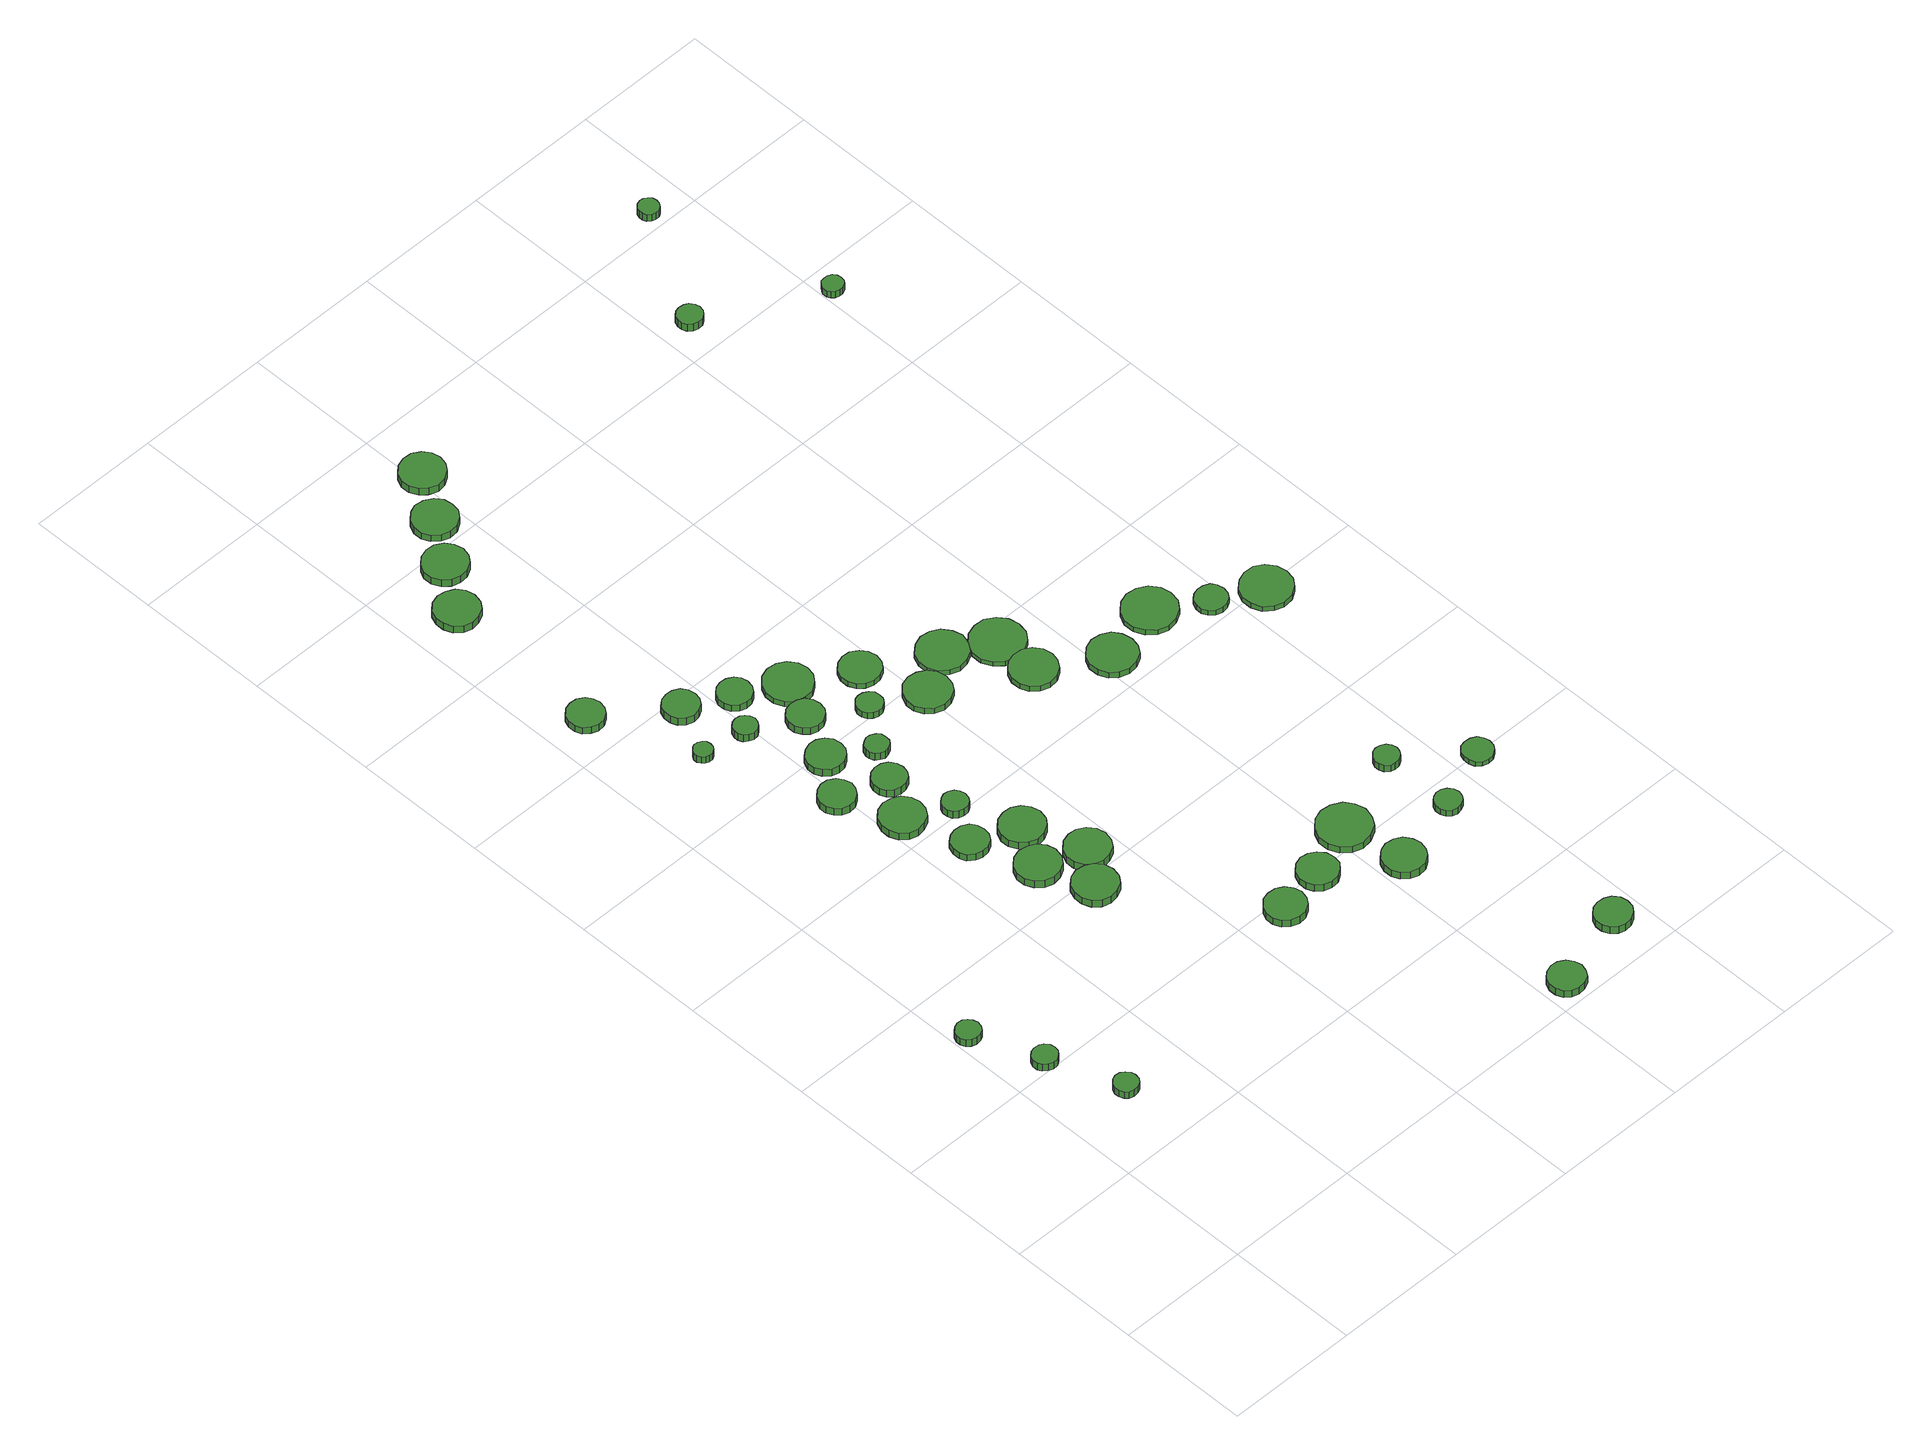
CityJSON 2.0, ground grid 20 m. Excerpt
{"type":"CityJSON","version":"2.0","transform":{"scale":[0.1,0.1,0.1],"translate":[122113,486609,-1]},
"CityObjects":{
"tree1":{"type":"SolitaryVegetationObject","attributes":{"function":"something"},"geometry":[{"type":"MultiSurface","lod":"1","boundaries":[[[0,1,2,3,4,5,6,7,8,9,10,11,12,13,14]],[[15,16,17,18,19,20,21,22,23,24,25,26,27,28,29]],[[0,29,28,1]],[[1,28,27,2]],[[2,27,26,3]],[[3,26,25,4]],[[4,25,24,5]],[[5,24,23,6]],[[6,23,22,7]],[[7,22,21,8]],[[8,21,20,9]],[[9,20,19,10]],[[10,19,18,11]],[[11,18,17,12]],[[12,17,16,13]],[[13,16,15,14]],[[14,15,29,0]]]}]},
"tree2":{"type":"SolitaryVegetationObject","attributes":{"function":"something"},"geometry":[{"type":"MultiSurface","lod":"1","boundaries":[[[30,31,32,33,34,35,36,37,38,39,40,41,42,43,44]],[[45,46,47,48,49,50,51,52,53,54,55,56,57,58,59]],[[30,59,58,31]],[[31,58,57,32]],[[32,57,56,33]],[[33,56,55,34]],[[34,55,54,35]],[[35,54,53,36]],[[36,53,52,37]],[[37,52,51,38]],[[38,51,50,39]],[[39,50,49,40]],[[40,49,48,41]],[[41,48,47,42]],[[42,47,46,43]],[[43,46,45,44]],[[44,45,59,30]]]}]},
"tree3":{"type":"SolitaryVegetationObject","attributes":{"function":"something"},"geometry":[{"type":"MultiSurface","lod":"1","boundaries":[[[60,61,62,63,64,65,66,67,68,69,70,71,72,73,74]],[[75,76,77,78,79,80,81,82,83,84,85,86,87,88,89]],[[60,89,88,61]],[[61,88,87,62]],[[62,87,86,63]],[[63,86,85,64]],[[64,85,84,65]],[[65,84,83,66]],[[66,83,82,67]],[[67,82,81,68]],[[68,81,80,69]],[[69,80,79,70]],[[70,79,78,71]],[[71,78,77,72]],[[72,77,76,73]],[[73,76,75,74]],[[74,75,89,60]]]}]},
"tree4":{"type":"SolitaryVegetationObject","attributes":{"function":"something"},"geometry":[{"type":"MultiSurface","lod":"1","boundaries":[[[90,91,92,93,94,95,96,97,98,99,100,101,102,103,104]],[[105,106,107,108,109,110,111,112,113,114,115,116,117,118,119]],[[90,119,118,91]],[[91,118,117,92]],[[92,117,116,93]],[[93,116,115,94]],[[94,115,114,95]],[[95,114,113,96]],[[96,113,112,97]],[[97,112,111,98]],[[98,111,110,99]],[[99,110,109,100]],[[100,109,108,101]],[[101,108,107,102]],[[102,107,106,103]],[[103,106,105,104]],[[104,105,119,90]]]}]},
"tree5":{"type":"SolitaryVegetationObject","attributes":{"function":"something"},"geometry":[{"type":"MultiSurface","lod":"1","boundaries":[[[120,121,122,123,124,125,126,127,128,129,130,131,132,133,134]],[[135,136,137,138,139,140,141,142,143,144,145,146,147,148,149]],[[120,149,148,121]],[[121,148,147,122]],[[122,147,146,123]],[[123,146,145,124]],[[124,145,144,125]],[[125,144,143,126]],[[126,143,142,127]],[[127,142,141,128]],[[128,141,140,129]],[[129,140,139,130]],[[130,139,138,131]],[[131,138,137,132]],[[132,137,136,133]],[[133,136,135,134]],[[134,135,149,120]]]}]},
"tree6":{"type":"SolitaryVegetationObject","attributes":{"function":"something"},"geometry":[{"type":"MultiSurface","lod":"1","boundaries":[[[150,151,152,153,154,155,156,157,158,159,160,161,162,163,164]],[[165,166,167,168,169,170,171,172,173,174,175,176,177,178,179]],[[150,179,178,151]],[[151,178,177,152]],[[152,177,176,153]],[[153,176,175,154]],[[154,175,174,155]],[[155,174,173,156]],[[156,173,172,157]],[[157,172,171,158]],[[158,171,170,159]],[[159,170,169,160]],[[160,169,168,161]],[[161,168,167,162]],[[162,167,166,163]],[[163,166,165,164]],[[164,165,179,150]]]}]},
"tree7":{"type":"SolitaryVegetationObject","attributes":{"function":"something"},"geometry":[{"type":"MultiSurface","lod":"1","boundaries":[[[180,181,182,183,184,185,186,187,188,189,190,191,192,193,194]],[[195,196,197,198,199,200,201,202,203,204,205,206,207,208,209]],[[180,209,208,181]],[[181,208,207,182]],[[182,207,206,183]],[[183,206,205,184]],[[184,205,204,185]],[[185,204,203,186]],[[186,203,202,187]],[[187,202,201,188]],[[188,201,200,189]],[[189,200,199,190]],[[190,199,198,191]],[[191,198,197,192]],[[192,197,196,193]],[[193,196,195,194]],[[194,195,209,180]]]}]},
"tree8":{"type":"SolitaryVegetationObject","attributes":{"function":"something"},"geometry":[{"type":"MultiSurface","lod":"1","boundaries":[[[210,211,212,213,214,215,216,217,218,219,220,221,222,223,224]],[[225,226,227,228,229,230,231,232,233,234,235,236,237,238,239]],[[210,239,238,211]],[[211,238,237,212]],[[212,237,236,213]],[[213,236,235,214]],[[214,235,234,215]],[[215,234,233,216]],[[216,233,232,217]],[[217,232,231,218]],[[218,231,230,219]],[[219,230,229,220]],[[220,229,228,221]],[[221,228,227,222]],[[222,227,226,223]],[[223,226,225,224]],[[224,225,239,210]]]}]},
"tree9":{"type":"SolitaryVegetationObject","attributes":{"function":"something"},"geometry":[{"type":"MultiSurface","lod":"1","boundaries":[[[240,241,242,243,244,245,246,247,248,249,250,251,252,253,254]],[[255,256,257,258,259,260,261,262,263,264,265,266,267,268,269]],[[240,269,268,241]],[[241,268,267,242]],[[242,267,266,243]],[[243,266,265,244]],[[244,265,264,245]],[[245,264,263,246]],[[246,263,262,247]],[[247,262,261,248]],[[248,261,260,249]],[[249,260,259,250]],[[250,259,258,251]],[[251,258,257,252]],[[252,257,256,253]],[[253,256,255,254]],[[254,255,269,240]]]}]},
"tree10":{"type":"SolitaryVegetationObject","attributes":{"function":"something"},"geometry":[{"type":"MultiSurface","lod":"1","boundaries":[[[270,271,272,273,274,275,276,277,278,279,280,281,282,283,284]],[[285,286,287,288,289,290,291,292,293,294,295,296,297,298,299]],[[270,299,298,271]],[[271,298,297,272]],[[272,297,296,273]],[[273,296,295,274]],[[274,295,294,275]],[[275,294,293,276]],[[276,293,292,277]],[[277,292,291,278]],[[278,291,290,279]],[[279,290,289,280]],[[280,289,288,281]],[[281,288,287,282]],[[282,287,286,283]],[[283,286,285,284]],[[284,285,299,270]]]}]},
"tree11":{"type":"SolitaryVegetationObject","attributes":{"function":"something"},"geometry":[{"type":"MultiSurface","lod":"1","boundaries":[[[300,301,302,303,304,305,306,307,308,309,310,311,312,313,314]],[[315,316,317,318,319,320,321,322,323,324,325,326,327,328,329]],[[300,329,328,301]],[[301,328,327,302]],[[302,327,326,303]],[[303,326,325,304]],[[304,325,324,305]],[[305,324,323,306]],[[306,323,322,307]],[[307,322,321,308]],[[308,321,320,309]],[[309,320,319,310]],[[310,319,318,311]],[[311,318,317,312]],[[312,317,316,313]],[[313,316,315,314]],[[314,315,329,300]]]}]},
"tree12":{"type":"SolitaryVegetationObject","attributes":{"function":"something"},"geometry":[{"type":"MultiSurface","lod":"1","boundaries":[[[330,331,332,333,334,335,336,337,338,339,340,341,342,343,344]],[[345,346,347,348,349,350,351,352,353,354,355,356,357,358,359]],[[330,359,358,331]],[[331,358,357,332]],[[332,357,356,333]],[[333,356,355,334]],[[334,355,354,335]],[[335,354,353,336]],[[336,353,352,337]],[[337,352,351,338]],[[338,351,350,339]],[[339,350,349,340]],[[340,349,348,341]],[[341,348,347,342]],[[342,347,346,343]],[[343,346,345,344]],[[344,345,359,330]]]}]},
"tree13":{"type":"SolitaryVegetationObject","attributes":{"function":"something"},"geometry":[{"type":"MultiSurface","lod":"1","boundaries":[[[360,361,362,363,364,365,366,367,368,369,370,371,372,373,374]],[[375,376,377,378,379,380,381,382,383,384,385,386,387,388,389]],[[360,389,388,361]],[[361,388,387,362]],[[362,387,386,363]],[[363,386,385,364]],[[364,385,384,365]],[[365,384,383,366]],[[366,383,382,367]],[[367,382,381,368]],[[368,381,380,369]],[[369,380,379,370]],[[370,379,378,371]],[[371,378,377,372]],[[372,377,376,373]],[[373,376,375,374]],[[374,375,389,360]]]}]},
"tree14":{"type":"SolitaryVegetationObject","attributes":{"function":"something"},"geometry":[{"type":"MultiSurface","lod":"1","boundaries":[[[390,391,392,393,394,395,396,397,398,399,400,401,402,403,404]],[[405,406,407,408,409,410,411,412,413,414,415,416,417,418,419]],[[390,419,418,391]],[[391,418,417,392]],[[392,417,416,393]],[[393,416,415,394]],[[394,415,414,395]],[[395,414,413,396]],[[396,413,412,397]],[[397,412,411,398]],[[398,411,410,399]],[[399,410,409,400]],[[400,409,408,401]],[[401,408,407,402]],[[402,407,406,403]],[[403,406,405,404]],[[404,405,419,390]]]}]},
"tree15":{"type":"SolitaryVegetationObject","attributes":{"function":"something"},"geometry":[{"type":"MultiSurface","lod":"1","boundaries":[[[420,421,422,423,424,425,426,427,428,429,430,431,432,433,434]],[[435,436,437,438,439,440,441,442,443,444,445,446,447,448,449]],[[420,449,448,421]],[[421,448,447,422]],[[422,447,446,423]],[[423,446,445,424]],[[424,445,444,425]],[[425,444,443,426]],[[426,443,442,427]],[[427,442,441,428]],[[428,441,440,429]],[[429,440,439,430]],[[430,439,438,431]],[[431,438,437,432]],[[432,437,436,433]],[[433,436,435,434]],[[434,435,449,420]]]}]},
"tree16":{"type":"SolitaryVegetationObject","attributes":{"function":"something"},"geometry":[{"type":"MultiSurface","lod":"1","boundaries":[[[450,451,452,453,454,455,456,457,458,459,460,461,462,463,464]],[[465,466,467,468,469,470,471,472,473,474,475,476,477,478,479]],[[450,479,478,451]],[[451,478,477,452]],[[452,477,476,453]],[[453,476,475,454]],[[454,475,474,455]],[[455,474,473,456]],[[456,473,472,457]],[[457,472,471,458]],[[458,471,470,459]],[[459,470,469,460]],[[460,469,468,461]],[[461,468,467,462]],[[462,467,466,463]],[[463,466,465,464]],[[464,465,479,450]]]}]},
"tree17":{"type":"SolitaryVegetationObject","attributes":{"function":"something"},"geometry":[{"type":"MultiSurface","lod":"1","boundaries":[[[480,481,482,483,484,485,486,487,488,489,490,491,492,493,494]],[[495,496,497,498,499,500,501,502,503,504,505,506,507,508,509]],[[480,509,508,481]],[[481,508,507,482]],[[482,507,506,483]],[[483,506,505,484]],[[484,505,504,485]],[[485,504,503,486]],[[486,503,502,487]],[[487,502,501,488]],[[488,501,500,489]],[[489,500,499,490]],[[490,499,498,491]],[[491,498,497,492]],[[492,497,496,493]],[[493,496,495,494]],[[494,495,509,480]]]}]},
"tree18":{"type":"SolitaryVegetationObject","attributes":{"function":"something"},"geometry":[{"type":"MultiSurface","lod":"1","boundaries":[[[510,511,512,513,514,515,516,517,518,519,520,521,522,523,524]],[[525,526,527,528,529,530,531,532,533,534,535,536,537,538,539]],[[510,539,538,511]],[[511,538,537,512]],[[512,537,536,513]],[[513,536,535,514]],[[514,535,534,515]],[[515,534,533,516]],[[516,533,532,517]],[[517,532,531,518]],[[518,531,530,519]],[[519,530,529,520]],[[520,529,528,521]],[[521,528,527,522]],[[522,527,526,523]],[[523,526,525,524]],[[524,525,539,510]]]}]},
"tree19":{"type":"SolitaryVegetationObject","attributes":{"function":"something"},"geometry":[{"type":"MultiSurface","lod":"1","boundaries":[[[540,541,542,543,544,545,546,547,548,549,550,551,552,553,554]],[[555,556,557,558,559,560,561,562,563,564,565,566,567,568,569]],[[540,569,568,541]],[[541,568,567,542]],[[542,567,566,543]],[[543,566,565,544]],[[544,565,564,545]],[[545,564,563,546]],[[546,563,562,547]],[[547,562,561,548]],[[548,561,560,549]],[[549,560,559,550]],[[550,559,558,551]],[[551,558,557,552]],[[552,557,556,553]],[[553,556,555,554]],[[554,555,569,540]]]}]},
"tree20":{"type":"SolitaryVegetationObject","attributes":{"function":"something"},"geometry":[{"type":"MultiSurface","lod":"1","boundaries":[[[570,571,572,573,574,575,576,577,578,579,580,581,582,583,584]],[[585,586,587,588,589,590,591,592,593,594,595,596,597,598,599]],[[570,599,598,571]],[[571,598,597,572]],[[572,597,596,573]],[[573,596,595,574]],[[574,595,594,575]],[[575,594,593,576]],[[576,593,592,577]],[[577,592,591,578]],[[578,591,590,579]],[[579,590,589,580]],[[580,589,588,581]],[[581,588,587,582]],[[582,587,586,583]],[[583,586,585,584]],[[584,585,599,570]]]}]},
"tree21":{"type":"SolitaryVegetationObject","attributes":{"function":"something"},"geometry":[{"type":"MultiSurface","lod":"1","boundaries":[[[600,601,602,603,604,605,606,607,608,609,610,611,612,613,614]],[[615,616,617,618,619,620,621,622,623,624,625,626,627,628,629]],[[600,629,628,601]],[[601,628,627,602]],[[602,627,626,603]],[[603,626,625,604]],[[604,625,624,605]],[[605,624,623,606]],[[606,623,622,607]],[[607,622,621,608]],[[608,621,620,609]],[[609,620,619,610]],[[610,619,618,611]],[[611,618,617,612]],[[612,617,616,613]],[[613,616,615,614]],[[614,615,629,600]]]}]},
"tree22":{"type":"SolitaryVegetationObject","attributes":{"function":"something"},"geometry":[{"type":"MultiSurface","lod":"1","boundaries":[[[630,631,632,633,634,635,636,637,638,639,640,641,642,643,644]],[[645,646,647,648,649,650,651,652,653,654,655,656,657,658,659]],[[630,659,658,631]],[[631,658,657,632]],[[632,657,656,633]],[[633,656,655,634]],[[634,655,654,635]],[[635,654,653,636]],[[636,653,652,637]],[[637,652,651,638]],[[638,651,650,639]],[[639,650,649,640]],[[640,649,648,641]],[[641,648,647,642]],[[642,647,646,643]],[[643,646,645,644]],[[644,645,659,630]]]}]},
"tree23":{"type":"SolitaryVegetationObject","attributes":{"function":"something"},"geometry":[{"type":"MultiSurface","lod":"1","boundaries":[[[660,661,662,663,664,665,666,667,668,669,670,671,672,673,674]],[[675,676,677,678,679,680,681,682,683,684,685,686,687,688,689]],[[660,689,688,661]],[[661,688,687,662]],[[662,687,686,663]],[[663,686,685,664]],[[664,685,684,665]],[[665,684,683,666]],[[666,683,682,667]],[[667,682,681,668]],[[668,681,680,669]],[[669,680,679,670]],[[670,679,678,671]],[[671,678,677,672]],[[672,677,676,673]],[[673,676,675,674]],[[674,675,689,660]]]}]},
"tree24":{"type":"SolitaryVegetationObject","attributes":{"function":"something"},"geometry":[{"type":"MultiSurface","lod":"1","boundaries":[[[690,691,692,693,694,695,696,697,698,699,700,701,702,703,704]],[[705,706,707,708,709,710,711,712,713,714,715,716,717,718,719]],[[690,719,718,691]],[[691,718,717,692]],[[692,717,716,693]],[[693,716,715,694]],[[694,715,714,695]],[[695,714,713,696]],[[696,713,712,697]],[[697,712,711,698]],[[698,711,710,699]],[[699,710,709,700]],[[700,709,708,701]],[[701,708,707,702]],[[702,707,706,703]],[[703,706,705,704]],[[704,705,719,690]]]}]},
"tree25":{"type":"SolitaryVegetationObject","attributes":{"function":"something"},"geometry":[{"type":"MultiSurface","lod":"1","boundaries":[[[720,721,722,723,724,725,726,727,728,729,730,731,732,733,734]],[[735,736,737,738,739,740,741,742,743,744,745,746,747,748,749]],[[720,749,748,721]],[[721,748,747,722]],[[722,747,746,723]],[[723,746,745,724]],[[724,745,744,725]],[[725,744,743,726]],[[726,743,742,727]],[[727,742,741,728]],[[728,741,740,729]],[[729,740,739,730]],[[730,739,738,731]],[[731,738,737,732]],[[732,737,736,733]],[[733,736,735,734]],[[734,735,749,720]]]}]},
"tree26":{"type":"SolitaryVegetationObject","attributes":{"function":"something"},"geometry":[{"type":"MultiSurface","lod":"1","boundaries":[[[750,751,752,753,754,755,756,757,758,759,760,761,762,763,764]],[[765,766,767,768,769,770,771,772,773,774,775,776,777,778,779]],[[750,779,778,751]],[[751,778,777,752]],[[752,777,776,753]],[[753,776,775,754]],[[754,775,774,755]],[[755,774,773,756]],[[756,773,772,757]],[[757,772,771,758]],[[758,771,770,759]],[[759,770,769,760]],[[760,769,768,761]],[[761,768,767,762]],[[762,767,766,763]],[[763,766,765,764]],[[764,765,779,750]]]}]},
"tree27":{"type":"SolitaryVegetationObject","attributes":{"function":"something"},"geometry":[{"type":"MultiSurface","lod":"1","boundaries":[[[780,781,782,783,784,785,786,787,788,789,790,791,792,793,794]],[[795,796,797,798,799,800,801,802,803,804,805,806,807,808,809]],[[780,809,808,781]],[[781,808,807,782]],[[782,807,806,783]],[[783,806,805,784]],[[784,805,804,785]],[[785,804,803,786]],[[786,803,802,787]],[[787,802,801,788]],[[788,801,800,789]],[[789,800,799,790]],[[790,799,798,791]],[[791,798,797,792]],[[792,797,796,793]],[[793,796,795,794]],[[794,795,809,780]]]}]},
"tree28":{"type":"SolitaryVegetationObject","attributes":{"function":"something"},"geometry":[{"type":"MultiSurface","lod":"1","boundaries":[[[810,811,812,813,814,815,816,817,818,819,820,821,822,823,824]],[[825,826,827,828,829,830,831,832,833,834,835,836,837,838,839]],[[810,839,838,811]],[[811,838,837,812]],[[812,837,836,813]],[[813,836,835,814]],[[814,835,834,815]],[[815,834,833,816]],[[816,833,832,817]],[[817,832,831,818]],[[818,831,830,819]],[[819,830,829,820]],[[820,829,828,821]],[[821,828,827,822]],[[822,827,826,823]],[[823,826,825,824]],[[824,825,839,810]]]}]},
"tree29":{"type":"SolitaryVegetationObject","attributes":{"function":"something"},"geometry":[{"type":"MultiSurface","lod":"1","boundaries":[[[840,841,842,843,844,845,846,847,848,849,850,851,852,853,854]],[[855,856,857,858,859,860,861,862,863,864,865,866,867,868,869]],[[840,869,868,841]],[[841,868,867,842]],[[842,867,866,843]],[[843,866,865,844]],[[844,865,864,845]],[[845,864,863,846]],[[846,863,862,847]],[[847,862,861,848]],[[848,861,860,849]],[[849,860,859,850]],[[850,859,858,851]],[[851,858,857,852]],[[852,857,856,853]],[[853,856,855,854]],[[854,855,869,840]]]}]},
"tree30":{"type":"SolitaryVegetationObject","attributes":{"function":"something"},"geometry":[{"type":"MultiSurface","lod":"1","boundaries":[[[870,871,872,873,874,875,876,877,878,879,880,881,882,883,884]],[[885,886,887,888,889,890,891,892,893,894,895,896,897,898,899]],[[870,899,898,871]],[[871,898,897,872]],[[872,897,896,873]],[[873,896,895,874]],[[874,895,894,875]],[[875,894,893,876]],[[876,893,892,877]],[[877,892,891,878]],[[878,891,890,879]],[[879,890,889,880]],[[880,889,888,881]],[[881,888,887,882]],[[882,887,886,883]],[[883,886,885,884]],[[884,885,899,870]]]}]},
"tree31":{"type":"SolitaryVegetationObject","attributes":{"function":"something"},"geometry":[{"type":"MultiSurface","lod":"1","boundaries":[[[900,901,902,903,904,905,906,907,908,909,910,911,912,913,914]],[[915,916,917,918,919,920,921,922,923,924,925,926,927,928,929]],[[900,929,928,901]],[[901,928,927,902]],[[902,927,926,903]],[[903,926,925,904]],[[904,925,924,905]],[[905,924,923,906]],[[906,923,922,907]],[[907,922,921,908]],[[908,921,920,909]],[[909,920,919,910]],[[910,919,918,911]],[[911,918,917,912]],[[912,917,916,913]],[[913,916,915,914]],[[914,915,929,900]]]}]},
"tree32":{"type":"SolitaryVegetationObject","attributes":{"function":"something"},"geometry":[{"type":"MultiSurface","lod":"1","boundaries":[[[930,931,932,933,934,935,936,937,938,939,940,941,942,943,944]],[[945,946,947,948,949,950,951,952,953,954,955,956,957,958,959]],[[930,959,958,931]],[[931,958,957,932]],[[932,957,956,933]],[[933,956,955,934]],[[934,955,954,935]],[[935,954,953,936]],[[936,953,952,937]],[[937,952,951,938]],[[938,951,950,939]],[[939,950,949,940]],[[940,949,948,941]],[[941,948,947,942]],[[942,947,946,943]],[[943,946,945,944]],[[944,945,959,930]]]}]},
"tree33":{"type":"SolitaryVegetationObject","attributes":{"function":"something"},"geometry":[{"type":"MultiSurface","lod":"1","boundaries":[[[960,961,962,963,964,965,966,967,968,969,970,971,972,973,974]],[[975,976,977,978,979,980,981,982,983,984,985,986,987,988,989]],[[960,989,988,961]],[[961,988,987,962]],[[962,987,986,963]],[[963,986,985,964]],[[964,985,984,965]],[[965,984,983,966]],[[966,983,982,967]],[[967,982,981,968]],[[968,981,980,969]],[[969,980,979,970]],[[970,979,978,971]],[[971,978,977,972]],[[972,977,976,973]],[[973,976,975,974]],[[974,975,989,960]]]}]},
"tree34":{"type":"SolitaryVegetationObject","attributes":{"function":"something"},"geometry":[{"type":"MultiSurface","lod":"1","boundaries":[[[990,991,992,993,994,995,996,997,998,999,1000,1001,1002,1003,1004]],[[1005,1006,1007,1008,1009,1010,1011,1012,1013,1014,1015,1016,1017,1018,1019]],[[990,1019,1018,991]],[[991,1018,1017,992]],[[992,1017,1016,993]],[[993,1016,1015,994]],[[994,1015,1014,995]],[[995,1014,1013,996]],[[996,1013,1012,997]],[[997,1012,1011,998]],[[998,1011,1010,999]],[[999,1010,1009,1000]],[[1000,1009,1008,1001]],[[1001,1008,1007,1002]],[[1002,1007,1006,1003]],[[1003,1006,1005,1004]],[[1004,1005,1019,990]]]}]},
"tree35":{"type":"SolitaryVegetationObject","attributes":{"function":"something"},"geometry":[{"type":"MultiSurface","lod":"1","boundaries":[[[1020,1021,1022,1023,1024,1025,1026,1027,1028,1029,1030,1031,1032,1033,1034]],[[1035,1036,1037,1038,1039,1040,1041,1042,1043,1044,1045,1046,1047,1048,1049]],[[1020,1049,1048,1021]],[[1021,1048,1047,1022]],[[1022,1047,1046,1023]],[[1023,1046,1045,1024]],[[1024,1045,1044,1025]],[[1025,1044,1043,1026]],[[1026,1043,1042,1027]],[[1027,1042,1041,1028]],[[1028,1041,1040,1029]],[[1029,1040,1039,1030]],[[1030,1039,1038,1031]],[[1031,1038,1037,1032]],[[1032,1037,1036,1033]],[[1033,1036,1035,1034]],[[1034,1035,1049,1020]]]}]},
"tree36":{"type":"SolitaryVegetationObject","attributes":{"function":"something"},"geometry":[{"type":"MultiSurface","lod":"1","boundaries":[[[1050,1051,1052,1053,1054,1055,1056,1057,1058,1059,1060,1061,1062,1063,1064]],[[1065,1066,1067,1068,1069,1070,1071,1072,1073,1074,1075,1076,1077,1078,1079]],[[1050,1079,1078,1051]],[[1051,1078,1077,1052]],[[1052,1077,1076,1053]],[[1053,1076,1075,1054]],[[1054,1075,1074,1055]],[[1055,1074,1073,1056]],[[1056,1073,1072,1057]],[[1057,1072,1071,1058]],[[1058,1071,1070,1059]],[[1059,1070,1069,1060]],[[1060,1069,1068,1061]],[[1061,1068,1067,1062]],[[1062,1067,1066,1063]],[[1063,1066,1065,1064]],[[1064,1065,1079,1050]]]}]},
"tree37":{"type":"SolitaryVegetationObject","attributes":{"function":"something"},"geometry":[{"type":"MultiSurface","lod":"1","boundaries":[[[1080,1081,1082,1083,1084,1085,1086,1087,1088,1089,1090,1091,1092,1093,1094]],[[1095,1096,1097,1098,1099,1100,1101,1102,1103,1104,1105,1106,1107,1108,1109]],[[1080,1109,1108,1081]],[[1081,1108,1107,1082]],[[1082,1107,1106,1083]],[[1083,1106,1105,1084]],[[1084,1105,1104,1085]],[[1085,1104,1103,1086]],[[1086,1103,1102,1087]],[[1087,1102,1101,1088]],[[1088,1101,1100,1089]],[[1089,1100,1099,1090]],[[1090,1099,1098,1091]],[[1091,1098,1097,1092]],[[1092,1097,1096,1093]],[[1093,1096,1095,1094]],[[1094,1095,1109,1080]]]}]},
"tree38":{"type":"SolitaryVegetationObject","attributes":{"function":"something"},"geometry":[{"type":"MultiSurface","lod":"1","boundaries":[[[1110,1111,1112,1113,1114,1115,1116,1117,1118,1119,1120,1121,1122,1123,1124]],[[1125,1126,1127,1128,1129,1130,1131,1132,1133,1134,1135,1136,1137,1138,1139]],[[1110,1139,1138,1111]],[[1111,1138,1137,1112]],[[1112,1137,1136,1113]],[[1113,1136,1135,1114]],[[1114,1135,1134,1115]],[[1115,1134,1133,1116]],[[1116,1133,1132,1117]],[[1117,1132,1131,1118]],[[1118,1131,1130,1119]],[[1119,1130,1129,1120]],[[1120,1129,1128,1121]],[[1121,1128,1127,1122]],[[1122,1127,1126,1123]],[[1123,1126,1125,1124]],[[1124,1125,1139,1110]]]}]},
"tree39":{"type":"SolitaryVegetationObject","attributes":{"function":"something"},"geometry":[{"type":"MultiSurface","lod":"1","boundaries":[[[1140,1141,1142,1143,1144,1145,1146,1147,1148,1149,1150,1151,1152,1153,1154]],[[1155,1156,1157,1158,1159,1160,1161,1162,1163,1164,1165,1166,1167,1168,1169]],[[1140,1169,1168,1141]],[[1141,1168,1167,1142]],[[1142,1167,1166,1143]],[[1143,1166,1165,1144]],[[1144,1165,1164,1145]],[[1145,1164,1163,1146]],[[1146,1163,1162,1147]],[[1147,1162,1161,1148]],[[1148,1161,1160,1149]],[[1149,1160,1159,1150]],[[1150,1159,1158,1151]],[[1151,1158,1157,1152]],[[1152,1157,1156,1153]],[[1153,1156,1155,1154]],[[1154,1155,1169,1140]]]}]},
"tree40":{"type":"SolitaryVegetationObject","attributes":{"function":"something"},"geometry":[{"type":"MultiSurface","lod":"1","boundaries":[[[1170,1171,1172,1173,1174,1175,1176,1177,1178,1179,1180,1181,1182,1183,1184]],[[1185,1186,1187,1188,1189,1190,1191,1192,1193,1194,1195,1196,1197,1198,1199]],[[1170,1199,1198,1171]],[[1171,1198,1197,1172]],[[1172,1197,1196,1173]],[[1173,1196,1195,1174]],[[1174,1195,1194,1175]],[[1175,1194,1193,1176]],[[1176,1193,1192,1177]],[[1177,1192,1191,1178]],[[1178,1191,1190,1179]],[[1179,1190,1189,1180]],[[1180,1189,1188,1181]],[[1181,1188,1187,1182]],[[1182,1187,1186,1183]],[[1183,1186,1185,1184]],[[1184,1185,1199,1170]]]}]},
"tree41":{"type":"SolitaryVegetationObject","attributes":{"function":"something"},"geometry":[{"type":"MultiSurface","lod":"1","boundaries":[[[1200,1201,1202,1203,1204,1205,1206,1207,1208,1209,1210,1211,1212,1213,1214]],[[1215,1216,1217,1218,1219,1220,1221,1222,1223,1224,1225,1226,1227,1228,1229]],[[1200,1229,1228,1201]],[[1201,1228,1227,1202]],[[1202,1227,1226,1203]],[[1203,1226,1225,1204]],[[1204,1225,1224,1205]],[[1205,1224,1223,1206]],[[1206,1223,1222,1207]],[[1207,1222,1221,1208]],[[1208,1221,1220,1209]],[[1209,1220,1219,1210]],[[1210,1219,1218,1211]],[[1211,1218,1217,1212]],[[1212,1217,1216,1213]],[[1213,1216,1215,1214]],[[1214,1215,1229,1200]]]}]},
"tree42":{"type":"SolitaryVegetationObject","attributes":{"function":"something"},"geometry":[{"type":"MultiSurface","lod":"1","boundaries":[[[1230,1231,1232,1233,1234,1235,1236,1237,1238,1239,1240,1241,1242,1243,1244]],[[1245,1246,1247,1248,1249,1250,1251,1252,1253,1254,1255,1256,1257,1258,1259]],[[1230,1259,1258,1231]],[[1231,1258,1257,1232]],[[1232,1257,1256,1233]],[[1233,1256,1255,1234]],[[1234,1255,1254,1235]],[[1235,1254,1253,1236]],[[1236,1253,1252,1237]],[[1237,1252,1251,1238]],[[1238,1251,1250,1239]],[[1239,1250,1249,1240]],[[1240,1249,1248,1241]],[[1241,1248,1247,1242]],[[1242,1247,1246,1243]],[[1243,1246,1245,1244]],[[1244,1245,1259,1230]]]}]},
"tree43":{"type":"SolitaryVegetationObject","attributes":{"function":"something"},"geometry":[{"type":"MultiSurface","lod":"1","boundaries":[[[1260,1261,1262,1263,1264,1265,1266,1267,1268,1269,1270,1271,1272,1273,1274]],[[1275,1276,1277,1278,1279,1280,1281,1282,1283,1284,1285,1286,1287,1288,1289]],[[1260,1289,1288,1261]],[[1261,1288,1287,1262]],[[1262,1287,1286,1263]],[[1263,1286,1285,1264]],[[1264,1285,1284,1265]],[[1265,1284,1283,1266]],[[1266,1283,1282,1267]],[[1267,1282,1281,1268]],[[1268,1281,1280,1269]],[[1269,1280,1279,1270]],[[1270,1279,1278,1271]],[[1271,1278,1277,1272]],[[1272,1277,1276,1273]],[[1273,1276,1275,1274]],[[1274,1275,1289,1260]]]}]},
"tree44":{"type":"SolitaryVegetationObject","attributes":{"function":"something"},"geometry":[{"type":"MultiSurface","lod":"1","boundaries":[[[1290,1291,1292,1293,1294,1295,1296,1297,1298,1299,1300,1301,1302,1303,1304]],[[1305,1306,1307,1308,1309,1310,1311,1312,1313,1314,1315,1316,1317,1318,1319]],[[1290,1319,1318,1291]],[[1291,1318,1317,1292]],[[1292,1317,1316,1293]],[[1293,1316,1315,1294]],[[1294,1315,1314,1295]],[[1295,1314,1313,1296]],[[1296,1313,1312,1297]],[[1297,1312,1311,1298]],[[1298,1311,1310,1299]],[[1299,1310,1309,1300]],[[1300,1309,1308,1301]],[[1301,1308,1307,1302]],[[1302,1307,1306,1303]],[[1303,1306,1305,1304]],[[1304,1305,1319,1290]]]}]},
"tree45":{"type":"SolitaryVegetationObject","attributes":{"function":"something"},"geometry":[{"type":"MultiSurface","lod":"1","boundaries":[[[1320,1321,1322,1323,1324,1325,1326,1327,1328,1329,1330,1331,1332,1333,1334]],[[1335,1336,1337,1338,1339,1340,1341,1342,1343,1344,1345,1346,1347,1348,1349]],[[1320,1349,1348,1321]],[[1321,1348,1347,1322]],[[1322,1347,1346,1323]],[[1323,1346,1345,1324]],[[1324,1345,1344,1325]],[[1325,1344,1343,1326]],[[1326,1343,1342,1327]],[[1327,1342,1341,1328]],[[1328,1341,1340,1329]],[[1329,1340,1339,1330]],[[1330,1339,1338,1331]],[[1331,1338,1337,1332]],[[1332,1337,1336,1333]],[[1333,1336,1335,1334]],[[1334,1335,1349,1320]]]}]},
"tree46":{"type":"SolitaryVegetationObject","attributes":{"function":"something"},"geometry":[{"type":"MultiSurface","lod":"1","boundaries":[[[1350,1351,1352,1353,1354,1355,1356,1357,1358,1359,1360,1361,1362,1363,1364]],[[1365,1366,1367,1368,1369,1370,1371,1372,1373,1374,1375,1376,1377,1378,1379]],[[1350,1379,1378,1351]],[[1351,1378,1377,1352]],[[1352,1377,1376,1353]],[[1353,1376,1375,1354]],[[1354,1375,1374,1355]],[[1355,1374,1373,1356]],[[1356,1373,1372,1357]],[[1357,1372,1371,1358]],[[1358,1371,1370,1359]],[[1359,1370,1369,1360]],[[1360,1369,1368,1361]],[[1361,1368,1367,1362]],[[1362,1367,1366,1363]],[[1363,1366,1365,1364]],[[1364,1365,1379,1350]]]}]},
"tree47":{"type":"SolitaryVegetationObject","attributes":{"function":"something"},"geometry":[{"type":"MultiSurface","lod":"1","boundaries":[[[1380,1381,1382,1383,1384,1385,1386,1387,1388,1389,1390,1391,1392,1393,1394]],[[1395,1396,1397,1398,1399,1400,1401,1402,1403,1404,1405,1406,1407,1408,1409]],[[1380,1409,1408,1381]],[[1381,1408,1407,1382]],[[1382,1407,1406,1383]],[[1383,1406,1405,1384]],[[1384,1405,1404,1385]],[[1385,1404,1403,1386]],[[1386,1403,1402,1387]],[[1387,1402,1401,1388]],[[1388,1401,1400,1389]],[[1389,1400,1399,1390]],[[1390,1399,1398,1391]],[[1391,1398,1397,1392]],[[1392,1397,1396,1393]],[[1393,1396,1395,1394]],[[1394,1395,1409,1380]]]}]}
},
"vertices":[
[36,513,26],[34,520,26],[30,526,26],[24,530,26],[16,531,26],[9,528,26],[3,523,26],[0,517,26],[0,509,26],[3,502,26],[9,497,26],[16,495,26],[24,496,26],[30,499,26],[34,505,26],[34,505,13],[30,499,13],[24,496,13],[16,495,13],[9,497,13],[3,502,13],[0,509,13],[0,517,13],[3,523,13],[9,528,13],[16,531,13],[24,530,13],[30,526,13],[34,520,13],[36,513,13],
[74,410,29],[73,417,29],[68,424,29],[62,427,29],[54,428,29],[47,426,29],[41,421,29],[38,414,29],[38,406,29],[41,400,29],[47,395,29],[54,392,29],[62,393,29],[68,397,29],[73,403,29],[73,403,16],[68,397,16],[62,393,16],[54,392,16],[47,395,16],[41,400,16],[38,406,16],[38,414,16],[41,421,16],[47,426,16],[54,428,16],[62,427,16],[68,424,16],[73,417,16],[74,410,16],
[112,300,32],[111,307,32],[106,313,32],[100,317,32],[92,318,32],[85,315,32],[80,310,32],[77,303,32],[77,296,32],[80,289,32],[85,284,32],[92,282,32],[100,283,32],[106,286,32],[111,292,32],[111,292,20],[106,286,20],[100,283,20],[92,282,20],[85,284,20],[80,289,20],[77,296,20],[77,303,20],[80,310,20],[85,315,20],[92,318,20],[100,317,20],[106,313,20],[111,307,20],[112,300,20],
[83,1254,27],[81,1264,27],[75,1273,27],[65,1279,27],[54,1280,27],[44,1277,27],[35,1269,27],[31,1259,27],[31,1248,27],[35,1238,27],[44,1231,27],[54,1227,27],[65,1228,27],[75,1234,27],[81,1243,27],[81,1243,15],[75,1234,15],[65,1228,15],[54,1227,15],[44,1231,15],[35,1238,15],[31,1248,15],[31,1259,15],[35,1269,15],[44,1277,15],[54,1280,15],[65,1279,15],[75,1273,15],[81,1264,15],[83,1254,15],
[134,1102,26],[133,1108,26],[129,1112,26],[124,1115,26],[118,1116,26],[113,1114,26],[109,1110,26],[106,1105,26],[106,1099,26],[109,1094,26],[113,1090,26],[118,1088,26],[124,1088,26],[129,1091,26],[133,1096,26],[133,1096,14],[129,1091,14],[124,1088,14],[118,1088,14],[113,1090,14],[109,1094,14],[106,1099,14],[106,1105,14],[109,1110,14],[113,1114,14],[118,1116,14],[124,1115,14],[129,1112,14],[133,1108,14],[134,1102,14],
[215,924,26],[212,935,26],[206,944,26],[196,950,26],[185,951,26],[175,947,26],[167,940,26],[162,930,26],[162,919,26],[167,909,26],[175,901,26],[185,898,26],[196,899,26],[206,905,26],[212,914,26],[212,914,13],[206,905,13],[196,899,13],[185,898,13],[175,901,13],[167,909,13],[162,919,13],[162,930,13],[167,940,13],[175,947,13],[185,951,13],[196,950,13],[206,944,13],[212,935,13],[215,924,13],
[255,839,26],[252,852,26],[244,863,26],[232,869,26],[219,871,26],[206,867,26],[196,858,26],[191,845,26],[191,832,26],[196,819,26],[206,810,26],[219,806,26],[232,808,26],[244,814,26],[252,825,26],[252,825,13],[244,814,13],[232,808,13],[219,806,13],[206,810,13],[196,819,13],[191,832,13],[191,845,13],[196,858,13],[206,867,13],[219,871,13],[232,869,13],[244,863,13],[252,852,13],[255,839,13],
[280,746,26],[278,757,26],[272,766,26],[262,771,26],[251,772,26],[241,769,26],[232,762,26],[228,751,26],[228,740,26],[232,730,26],[241,723,26],[251,720,26],[262,721,26],[272,726,26],[278,735,26],[278,735,14],[272,726,14],[262,721,14],[251,720,14],[241,723,14],[232,730,14],[228,740,14],[228,751,14],[232,762,14],[241,769,14],[251,772,14],[262,771,14],[272,766,14],[278,757,14],[280,746,14],
[320,655,27],[317,668,27],[309,679,27],[297,685,27],[284,687,27],[271,683,27],[261,674,27],[255,661,27],[255,648,27],[261,635,27],[271,626,27],[284,622,27],[297,624,27],[309,630,27],[317,641,27],[317,641,14],[309,630,14],[297,624,14],[284,622,14],[271,626,14],[261,635,14],[255,648,14],[255,661,14],[261,674,14],[271,683,14],[284,687,14],[297,685,14],[309,679,14],[317,668,14],[320,655,14],
[348,578,28],[345,591,28],[337,602,28],[325,608,28],[312,610,28],[299,606,28],[289,597,28],[284,584,28],[284,571,28],[289,558,28],[299,549,28],[312,545,28],[325,547,28],[337,553,28],[345,564,28],[345,564,15],[337,553,15],[325,547,15],[312,545,15],[299,549,15],[289,558,15],[284,571,15],[284,584,15],[289,597,15],[299,606,15],[312,610,15],[325,608,15],[337,602,15],[345,591,15],[348,578,15],
[183,1179,24],[181,1190,24],[175,1199,24],[165,1204,24],[155,1205,24],[144,1202,24],[136,1195,24],[132,1185,24],[132,1174,24],[136,1164,24],[144,1157,24],[155,1153,24],[165,1155,24],[175,1160,24],[181,1169,24],[181,1169,11],[175,1160,11],[165,1155,11],[155,1153,11],[144,1157,11],[136,1164,11],[132,1174,11],[132,1185,11],[136,1195,11],[144,1202,11],[155,1205,11],[165,1204,11],[175,1199,11],[181,1190,11],[183,1179,11],
[207,1094,25],[205,1101,25],[201,1106,25],[195,1110,25],[188,1111,25],[181,1109,25],[175,1104,25],[172,1097,25],[172,1090,25],[175,1083,25],[181,1079,25],[188,1076,25],[195,1077,25],[201,1081,25],[205,1087,25],[205,1087,12],[201,1081,12],[195,1077,12],[188,1076,12],[181,1079,12],[175,1083,12],[172,1090,12],[172,1097,12],[175,1104,12],[181,1109,12],[188,1111,12],[195,1110,12],[201,1106,12],[205,1101,12],[207,1094,12],
[100,1501,28],[97,1514,28],[89,1525,28],[77,1531,28],[64,1533,28],[51,1529,28],[41,1520,28],[36,1507,28],[36,1494,28],[41,1481,28],[51,1472,28],[64,1468,28],[77,1470,28],[89,1476,28],[97,1487,28],[97,1487,15],[89,1476,15],[77,1470,15],[64,1468,15],[51,1472,15],[41,1481,15],[36,1494,15],[36,1507,15],[41,1520,15],[51,1529,15],[64,1533,15],[77,1531,15],[89,1525,15],[97,1514,15],[100,1501,15],
[255,984,25],[253,996,25],[246,1005,25],[236,1011,25],[225,1012,25],[214,1008,25],[205,1001,25],[200,990,25],[200,979,25],[205,968,25],[214,960,25],[225,957,25],[236,958,25],[246,964,25],[253,973,25],[253,973,12],[246,964,12],[236,958,12],[225,957,12],[214,960,12],[205,968,12],[200,979,12],[200,990,12],[205,1001,12],[214,1008,12],[225,1012,12],[236,1011,12],[246,1005,12],[253,996,12],[255,984,12],
[283,898,25],[281,908,25],[275,917,25],[266,922,25],[256,923,25],[246,920,25],[238,913,25],[234,904,25],[234,893,25],[238,884,25],[246,877,25],[256,874,25],[266,875,25],[275,880,25],[281,888,25],[281,888,12],[275,880,12],[266,875,12],[256,874,12],[246,877,12],[238,884,12],[234,893,12],[234,904,12],[238,913,12],[246,920,12],[256,923,12],[266,922,12],[275,917,12],[281,908,12],[283,898,12],
[307,808,25],[305,816,25],[301,822,25],[294,826,25],[286,827,25],[279,824,25],[273,819,25],[270,812,25],[270,804,25],[273,797,25],[279,792,25],[286,790,25],[294,790,25],[301,794,25],[305,800,25],[305,800,12],[301,794,12],[294,790,12],[286,790,12],[279,792,12],[273,797,12],[270,804,12],[270,812,12],[273,819,12],[279,824,12],[286,827,12],[294,826,12],[301,822,12],[305,816,12],[307,808,12],
[354,718,25],[351,731,25],[343,742,25],[331,749,25],[318,750,25],[305,746,25],[295,737,25],[289,724,25],[289,711,25],[295,699,25],[305,690,25],[318,685,25],[331,687,25],[343,694,25],[351,704,25],[351,704,12],[343,694,12],[331,687,12],[318,685,12],[305,690,12],[295,699,12],[289,711,12],[289,724,12],[295,737,12],[305,746,12],[318,750,12],[331,749,12],[343,742,12],[351,731,12],[354,718,12],
[386,630,27],[383,643,27],[375,654,27],[363,661,27],[350,662,27],[337,658,27],[327,649,27],[321,636,27],[321,623,27],[327,610,27],[337,601,27],[350,597,27],[363,599,27],[375,605,27],[383,616,27],[383,616,14],[375,605,14],[363,599,14],[350,597,14],[337,601,14],[327,610,14],[321,623,14],[321,636,14],[327,649,14],[337,658,14],[350,662,14],[363,661,14],[375,654,14],[383,643,14],[386,630,14],
[247,1147,23],[245,1157,23],[239,1165,23],[230,1170,23],[220,1171,23],[210,1168,23],[202,1161,23],[198,1152,23],[198,1142,23],[202,1132,23],[210,1125,23],[220,1122,23],[230,1123,23],[239,1128,23],[245,1137,23],[245,1137,11],[239,1128,11],[230,1123,11],[220,1122,11],[210,1125,11],[202,1132,11],[198,1142,11],[198,1152,11],[202,1161,11],[210,1168,11],[220,1171,11],[230,1170,11],[239,1165,11],[245,1157,11],[247,1147,11],
[304,950,25],[303,958,25],[299,963,25],[292,967,25],[285,968,25],[279,965,25],[273,961,25],[270,954,25],[270,947,25],[273,940,25],[279,936,25],[285,933,25],[292,934,25],[299,938,25],[303,943,25],[303,943,12],[299,938,12],[292,934,12],[285,933,12],[279,936,12],[273,940,12],[270,947,12],[270,954,12],[273,961,12],[279,965,12],[285,968,12],[292,967,12],[299,963,12],[303,958,12],[304,950,12],
[491,375,31],[488,387,31],[481,397,31],[470,403,31],[458,404,31],[446,401,31],[437,392,31],[432,381,31],[432,369,31],[437,358,31],[446,350,31],[458,346,31],[470,347,31],[481,353,31],[488,363,31],[488,363,18],[481,353,18],[470,347,18],[458,346,18],[446,350,18],[437,358,18],[432,369,18],[432,381,18],[437,392,18],[446,401,18],[458,404,18],[470,403,18],[481,397,18],[488,387,18],[491,375,18],
[286,1054,23],[284,1065,23],[278,1074,23],[268,1079,23],[257,1080,23],[247,1077,23],[239,1070,23],[234,1060,23],[234,1049,23],[239,1039,23],[247,1031,23],[257,1028,23],[268,1029,23],[278,1035,23],[284,1043,23],[284,1043,11],[278,1035,11],[268,1029,11],[257,1028,11],[247,1031,11],[239,1039,11],[234,1049,11],[234,1060,11],[239,1070,11],[247,1077,11],[257,1080,11],[268,1079,11],[278,1074,11],[284,1065,11],[286,1054,11],
[145,1567,30],[142,1580,30],[134,1591,30],[122,1598,30],[109,1599,30],[96,1595,30],[86,1586,30],[80,1574,30],[80,1560,30],[86,1548,30],[96,1539,30],[109,1535,30],[122,1536,30],[134,1543,30],[142,1554,30],[142,1554,17],[134,1543,17],[122,1536,17],[109,1535,17],[96,1539,17],[86,1548,17],[80,1560,17],[80,1574,17],[86,1586,17],[96,1595,17],[109,1599,17],[122,1598,17],[134,1591,17],[142,1580,17],[145,1567,17],
[320,1111,21],[317,1125,21],[308,1137,21],[296,1144,21],[281,1146,21],[267,1141,21],[257,1131,21],[251,1118,21],[251,1103,21],[257,1090,21],[267,1080,21],[281,1076,21],[296,1077,21],[308,1085,21],[317,1097,21],[317,1097,11],[308,1085,11],[296,1077,11],[281,1076,11],[267,1080,11],[257,1090,11],[251,1103,11],[251,1118,11],[257,1131,11],[267,1141,11],[281,1146,11],[296,1144,11],[308,1137,11],[317,1125,11],[320,1111,11],
[352,1010,22],[351,1018,22],[346,1024,22],[339,1028,22],[331,1029,22],[324,1027,22],[318,1021,22],[315,1014,22],[315,1006,22],[318,999,22],[324,994,22],[331,991,22],[339,992,22],[346,996,22],[351,1003,22],[351,1003,11],[346,996,11],[339,992,11],[331,991,11],[324,994,11],[318,999,11],[315,1006,11],[315,1014,11],[318,1021,11],[324,1027,11],[331,1029,11],[339,1028,11],[346,1024,11],[351,1018,11],[352,1010,11],
[659,30,29],[656,41,29],[650,50,29],[640,56,29],[629,57,29],[618,53,29],[610,46,29],[606,36,29],[606,25,29],[610,14,29],[618,7,29],[629,4,29],[640,5,29],[650,10,29],[656,19,29],[656,19,16],[650,10,16],[640,5,16],[629,4,16],[618,7,16],[610,14,16],[606,25,16],[606,36,16],[610,46,16],[618,53,16],[629,57,16],[640,56,16],[650,50,16],[656,41,16],[659,30,16],
[189,1631,31],[187,1644,31],[179,1655,31],[167,1662,31],[153,1664,31],[141,1659,31],[131,1650,31],[125,1638,31],[125,1624,31],[131,1612,31],[141,1603,31],[153,1599,31],[167,1600,31],[179,1607,31],[187,1618,31],[187,1618,19],[179,1607,19],[167,1600,19],[153,1599,19],[141,1603,19],[131,1612,19],[125,1624,19],[125,1638,19],[131,1650,19],[141,1659,19],[153,1664,19],[167,1662,19],[179,1655,19],[187,1644,19],[189,1631,19],
[566,391,27],[564,403,27],[556,413,27],[546,419,27],[534,421,27],[522,417,27],[513,409,27],[508,397,27],[508,385,27],[513,374,27],[522,366,27],[534,362,27],[546,363,27],[556,370,27],[564,379,27],[564,379,15],[556,370,15],[546,363,15],[534,362,15],[522,366,15],[513,374,15],[508,385,15],[508,397,15],[513,409,15],[522,417,15],[534,421,15],[546,419,15],[556,413,15],[564,403,15],[566,391,15],
[399,1063,20],[396,1075,20],[389,1085,20],[378,1092,20],[366,1093,20],[354,1089,20],[345,1081,20],[340,1070,20],[340,1057,20],[345,1046,20],[354,1038,20],[366,1034,20],[378,1035,20],[389,1041,20],[396,1051,20],[396,1051,11],[389,1041,11],[378,1035,11],[366,1034,11],[354,1038,11],[345,1046,11],[340,1057,11],[340,1070,11],[345,1081,11],[354,1089,11],[366,1093,11],[378,1092,11],[389,1085,11],[396,1075,11],[399,1063,11],
[437,973,21],[434,987,21],[426,998,21],[414,1005,21],[400,1007,21],[386,1003,21],[376,993,21],[370,980,21],[370,966,21],[376,953,21],[386,944,21],[400,939,21],[414,941,21],[426,948,21],[434,959,21],[434,959,11],[426,948,11],[414,941,11],[400,939,11],[386,944,11],[376,953,11],[370,966,11],[370,980,11],[376,993,11],[386,1003,11],[400,1007,11],[414,1005,11],[426,998,11],[434,987,11],[437,973,11],
[235,1699,33],[232,1712,33],[224,1723,33],[212,1730,33],[199,1731,33],[186,1727,33],[176,1718,33],[170,1706,33],[170,1692,33],[176,1680,33],[186,1671,33],[199,1666,33],[212,1668,33],[224,1675,33],[232,1686,33],[232,1686,20],[224,1675,20],[212,1668,20],[199,1666,20],[186,1671,20],[176,1680,20],[170,1692,20],[170,1706,20],[176,1718,20],[186,1727,20],[199,1731,20],[212,1730,20],[224,1723,20],[232,1712,20],[235,1699,20],
[666,332,23],[663,344,23],[656,355,23],[645,361,23],[632,363,23],[620,359,23],[610,350,23],[605,338,23],[605,325,23],[610,314,23],[620,305,23],[632,301,23],[645,302,23],[656,309,23],[663,319,23],[663,319,10],[656,309,10],[645,302,10],[632,301,10],[620,305,10],[610,314,10],[605,325,10],[605,338,10],[610,350,10],[620,359,10],[632,363,10],[645,361,10],[656,355,10],[663,344,10],[666,332,10],
[655,422,26],[651,438,26],[642,451,26],[627,459,26],[611,461,26],[596,456,26],[584,445,26],[577,430,26],[577,414,26],[584,399,26],[596,388,26],[611,383,26],[627,385,26],[642,393,26],[651,406,26],[651,406,14],[642,393,14],[627,385,14],[611,383,14],[596,388,14],[584,399,14],[577,414,14],[577,430,14],[584,445,14],[596,456,14],[611,461,14],[627,459,14],[642,451,14],[651,438,14],[655,422,14],
[503,1009,20],[499,1024,20],[490,1037,20],[477,1044,20],[462,1046,20],[448,1041,20],[436,1031,20],[430,1017,20],[430,1002,20],[436,988,20],[448,978,20],[462,973,20],[477,975,20],[490,982,20],[499,995,20],[499,995,11],[490,982,11],[477,975,11],[462,973,11],[448,978,11],[436,988,11],[430,1002,11],[430,1017,11],[436,1031,11],[448,1041,11],[462,1046,11],[477,1044,11],[490,1037,11],[499,1024,11],[503,1009,11],
[785,72,21],[783,83,21],[776,92,21],[766,97,21],[755,98,21],[745,95,21],[736,87,21],[732,77,21],[732,66,21],[736,56,21],[745,48,21],[755,45,21],[766,46,21],[776,52,21],[783,61,21],[783,61,8],[776,52,8],[766,46,8],[755,45,8],[745,48,8],[736,56,8],[732,66,8],[732,77,8],[736,87,8],[745,95,8],[755,98,8],[766,97,8],[776,92,8],[783,83,8],[785,72,8],
[562,904,21],[559,918,21],[551,930,21],[539,937,21],[524,938,21],[511,934,21],[500,924,21],[495,911,21],[495,897,21],[500,884,21],[511,875,21],[524,870,21],[539,872,21],[551,879,21],[559,891,21],[559,891,11],[551,879,11],[539,872,11],[524,870,11],[511,875,11],[500,884,11],[495,897,11],[495,911,11],[500,924,11],[511,934,11],[524,938,11],[539,937,11],[551,930,11],[559,918,11],[562,904,11],
[569,972,19],[566,988,19],[556,1001,19],[542,1010,19],[526,1011,19],[510,1006,19],[498,995,19],[491,980,19],[491,964,19],[498,949,19],[510,938,19],[526,933,19],[542,935,19],[556,943,19],[566,956,19],[566,956,11],[556,943,11],[542,935,11],[526,933,11],[510,938,11],[498,949,11],[491,964,11],[491,980,11],[498,995,11],[510,1006,11],[526,1011,11],[542,1010,11],[556,1001,11],[566,988,11],[569,972,11],
[767,363,18],[765,371,18],[760,378,18],[753,382,18],[745,383,18],[737,380,18],[731,375,18],[728,367,18],[728,359,18],[731,352,18],[737,346,18],[745,344,18],[753,345,18],[760,349,18],[765,355,18],[765,355,7],[760,349,7],[753,345,7],[745,344,7],[737,346,7],[731,352,7],[728,359,7],[728,367,7],[731,375,7],[737,380,7],[745,383,7],[753,382,7],[760,378,7],[765,371,7],[767,363,7],
[654,850,20],[651,865,20],[643,877,20],[630,884,20],[615,886,20],[601,881,20],[590,871,20],[584,858,20],[584,843,20],[590,829,20],[601,820,20],[615,815,20],[630,817,20],[643,824,20],[651,836,20],[651,836,10],[643,824,10],[630,817,10],[615,815,10],[601,820,10],[590,829,10],[584,843,10],[584,858,10],[590,871,10],[601,881,10],[615,886,10],[630,884,10],[643,877,10],[651,865,10],[654,850,10],
[763,473,20],[761,481,20],[757,487,20],[750,491,20],[742,492,20],[735,490,20],[729,484,20],[726,477,20],[726,470,20],[729,462,20],[735,457,20],[742,455,20],[750,456,20],[757,460,20],[761,466,20],[761,466,8],[757,460,8],[750,456,8],[742,455,8],[735,457,8],[729,462,8],[726,470,8],[726,477,8],[729,484,8],[735,490,8],[742,492,8],[750,491,8],[757,487,8],[761,481,8],[763,473,8],
[859,399,16],[857,408,16],[852,416,16],[844,420,16],[835,421,16],[826,419,16],[819,412,16],[816,404,16],[816,395,16],[819,386,16],[826,380,16],[835,377,16],[844,378,16],[852,383,16],[857,390,16],[857,390,8],[852,383,8],[844,378,8],[835,377,8],[826,380,8],[819,386,8],[816,395,8],[816,404,8],[819,412,8],[826,419,8],[835,421,8],[844,420,8],[852,416,8],[857,408,8],[859,399,8],
[747,872,19],[744,888,19],[734,901,19],[720,909,19],[704,911,19],[689,906,19],[677,895,19],[670,880,19],[670,864,19],[677,849,19],[689,838,19],[704,833,19],[720,835,19],[734,843,19],[744,856,19],[744,856,10],[734,843,10],[720,835,10],[704,833,10],[689,838,10],[677,849,10],[670,864,10],[670,880,10],[677,895,10],[689,906,10],[704,911,10],[720,909,10],[734,901,10],[744,888,10],[747,872,10],
[801,829,19],[799,839,19],[794,847,19],[785,851,19],[776,852,19],[766,849,19],[759,843,19],[755,834,19],[755,824,19],[759,816,19],[766,809,19],[776,806,19],[785,807,19],[794,812,19],[799,820,19],[799,820,10],[794,812,10],[785,807,10],[776,806,10],[766,809,10],[759,816,10],[755,824,10],[755,834,10],[759,843,10],[766,849,10],[776,852,10],[785,851,10],[794,847,10],[799,839,10],[801,829,10],
[880,793,19],[877,808,19],[868,821,19],[855,829,19],[839,830,19],[825,825,19],[813,815,19],[807,801,19],[807,786,19],[813,771,19],[825,761,19],[839,756,19],[855,758,19],[868,766,19],[877,778,19],[877,778,10],[868,766,10],[855,758,10],[839,756,10],[825,761,10],[813,771,10],[807,786,10],[807,801,10],[813,815,10],[825,825,10],[839,830,10],[855,829,10],[868,821,10],[877,808,10],[880,793,10],
[658,1647,34],[656,1654,34],[651,1661,34],[645,1664,34],[637,1665,34],[630,1663,34],[624,1658,34],[621,1651,34],[621,1643,34],[624,1636,34],[630,1631,34],[637,1629,34],[645,1629,34],[651,1633,34],[656,1639,34],[656,1639,21],[651,1633,21],[645,1629,21],[637,1629,21],[630,1631,21],[624,1636,21],[621,1643,21],[621,1651,21],[624,1658,21],[630,1663,21],[637,1665,21],[645,1664,21],[651,1661,21],[656,1654,21],[658,1647,21],
[824,1555,33],[823,1561,33],[819,1566,33],[813,1569,33],[807,1569,33],[801,1568,33],[797,1563,33],[794,1558,33],[794,1551,33],[797,1546,33],[801,1542,33],[807,1540,33],[813,1540,33],[819,1543,33],[823,1548,33],[823,1548,21],[819,1543,21],[813,1540,21],[807,1540,21],[801,1542,21],[797,1546,21],[794,1551,21],[794,1558,21],[797,1563,21],[801,1568,21],[807,1569,21],[813,1569,21],[819,1566,21],[823,1561,21],[824,1555,21],
[749,1818,34],[748,1824,34],[744,1829,34],[739,1832,34],[733,1833,34],[727,1831,34],[722,1826,34],[720,1821,34],[720,1815,34],[722,1809,34],[727,1805,34],[733,1803,34],[739,1803,34],[744,1806,34],[748,1812,34],[748,1812,21],[744,1806,21],[739,1803,21],[733,1803,21],[727,1805,21],[722,1809,21],[720,1815,21],[720,1821,21],[722,1826,21],[727,1831,21],[733,1833,21],[739,1832,21],[744,1829,21],[748,1824,21],[749,1818,21]
]}
